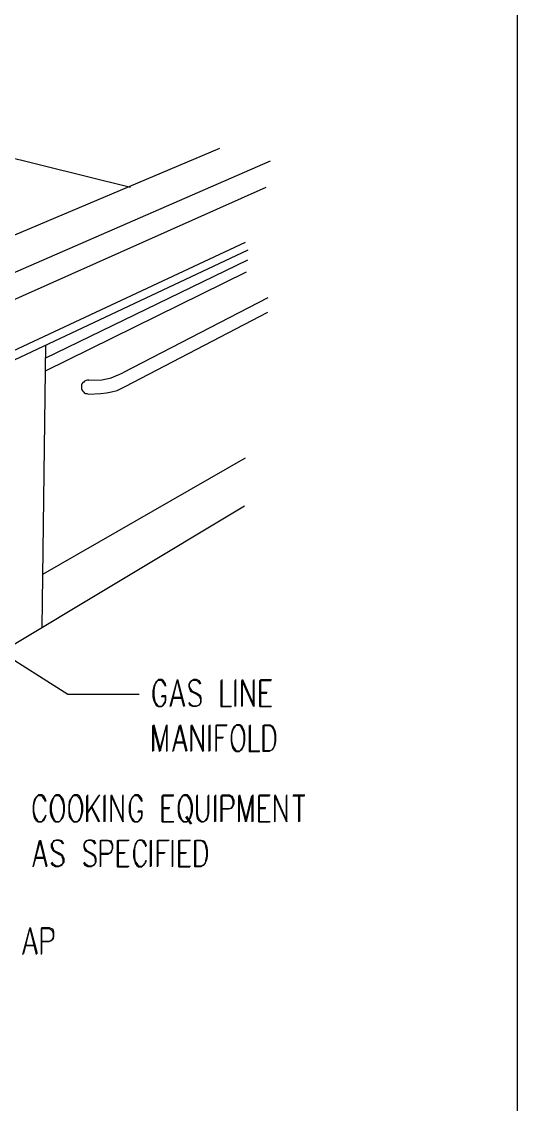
# Model space of a CAD drawing. Header units: metres. Extents: x 14 to 601, y -779 to -12.
# Drawn here: x 472.8 to 600.8, y -518.8 to -239.4 of the extents above; entities that cross this region are included whole.
import ezdxf

# ---------------------------------------------------------------- set-up
doc = ezdxf.new("R2010")
doc.units = ezdxf.units.M

msp = doc.modelspace()

# ---------------------------------------------------------------- linework, layer by layer
for p, q in [((600.76, -751.76), (600.76, -39.32)), ((500.92, -282.2), (413.92, -260.48)), ((338.56, -350.24), (523.96, -272)), ((336.88, -362.48), (537.04, -275.24)), ((535.84, -282.2), (308.44, -383.36)), ((304, -402.08), (530.56, -296.24)), ((305.32, -404.48), (531.28, -298.28)), ((478.84, -326.24), (531.16, -300.8)), ((478.96, -329.48), (530.8, -303.92)), ((536.32, -310.64), (498.88, -329.96)), ((499.48, -333.56), (536.32, -314.36)), ((478.96, -322.88), (478, -395.72)), ((488.56, -332.48), (488.32, -332.84)), ((488.8, -332.36), (488.56, -332.48)), ((489.04, -332.12), (488.8, -332.36)), ((489.4, -332), (489.04, -332.12)), ((489.76, -331.88), (489.4, -332)), ((490.12, -331.88), (489.76, -331.88)), ((490.12, -331.88), (493.48, -331.76)), ((493.48, -331.76), (494.68, -331.52)), ((494.68, -331.52), (495.88, -331.28)), ((495.88, -331.28), (497.08, -330.8)), ((497.08, -330.8), (498.16, -330.32)), ((498.16, -330.32), (498.88, -329.96)), ((488.32, -332.84), (488.2, -333.08)), ((488.2, -333.08), (488.2, -333.44)), ((488.2, -333.44), (488.2, -333.8)), ((488.2, -333.8), (488.2, -334.16)), ((488.2, -334.16), (488.32, -334.4)), ((488.32, -334.4), (488.56, -334.76)), ((488.56, -334.76), (488.8, -335)), ((488.8, -335), (489.04, -335.24)), ((489.04, -335.24), (489.28, -335.36)), ((493.24, -335.36), (494.68, -335.12)), ((494.68, -335.12), (496, -334.88)), ((496, -334.88), (497.44, -334.52)), ((497.44, -334.52), (498.64, -333.92)), ((498.64, -333.92), (499.48, -333.56)), ((489.28, -335.36), (489.64, -335.36)), ((489.64, -335.36), (490, -335.48)), ((490, -335.48), (493.24, -335.36)), ((484.72, -413), (387.28, -351.44)), ((478.24, -381.92), (530.56, -351.92)), ((301.48, -501.68), (530.32, -364.28)), ((507.16, -410.36), (506.92, -410.96)), ((507.28, -410.24), (507.04, -410.84)), ((507.52, -409.76), (507.16, -410.36)), ((507.76, -409.52), (507.28, -410.24)), ((508, -409.4), (507.52, -409.76)), ((508.12, -409.16), (507.76, -409.52)), ((508.84, -409.4), (508, -409.4)), ((508.96, -409.16), (508.12, -409.16)), ((509.2, -409.76), (508.84, -409.4)), ((509.44, -409.52), (508.96, -409.16)), ((509.68, -410.36), (509.2, -409.76)), ((509.92, -410.24), (509.44, -409.52)), ((509.92, -410.96), (509.68, -410.36)), ((510.04, -410.84), (509.92, -410.24)), ((511.12, -416.12), (512.92, -409.4)), ((511.36, -416), (513.04, -409.16)), ((512.92, -409.4), (514.6, -416.12)), ((513.04, -409.16), (514.84, -416)), ((516.28, -409.76), (515.92, -410.36)), ((515.92, -410.36), (515.92, -410.96)), ((516.52, -409.52), (516.04, -410.24)), ((516.04, -410.24), (516.04, -410.84)), ((517, -409.4), (516.28, -409.76)), ((517.12, -409.16), (516.52, -409.52)), ((517.84, -409.4), (517, -409.4)), ((517.96, -409.16), (517.12, -409.16)), ((518.44, -409.76), (517.84, -409.4)), ((518.68, -409.52), (517.96, -409.16)), ((518.92, -410.36), (518.44, -409.76)), ((519.04, -410.24), (518.68, -409.52)), ((524.2, -409.4), (524.2, -416.12)), ((524.44, -409.16), (524.44, -416)), ((527.92, -416.12), (527.92, -409.4)), ((528.04, -416), (528.04, -409.16)), ((529.6, -416.12), (529.6, -409.4)), ((529.6, -409.4), (532.6, -416.12)), ((529.84, -416), (529.84, -409.16)), ((529.84, -409.16), (532.84, -416)), ((532.6, -416.12), (532.6, -409.4)), ((532.84, -416), (532.84, -409.16)), ((534.28, -416.12), (534.28, -409.4)), ((534.28, -409.4), (537.16, -409.4)), ((534.52, -416), (534.52, -409.16)), ((534.52, -409.16), (537.28, -409.16)), ((503.08, -413), (484.72, -413)), ((506.92, -410.96), (506.68, -412.04)), ((506.68, -412.04), (506.68, -413.6)), ((507.04, -410.84), (506.92, -411.8)), ((506.92, -411.8), (506.92, -413.36)), ((506.92, -413.36), (507.04, -414.32)), ((510.04, -413.36), (508.96, -413.36)), ((510.04, -414.32), (510.04, -413.36)), ((515.92, -410.96), (516.16, -411.68)), ((516.04, -410.84), (516.28, -411.44)), ((516.16, -411.68), (516.28, -412.04)), ((516.28, -411.44), (516.52, -411.8)), ((516.28, -412.04), (516.76, -412.28)), ((516.52, -411.8), (516.88, -412.16)), ((516.76, -412.28), (518.08, -413)), ((516.88, -412.16), (518.2, -412.76)), ((518.08, -413), (518.44, -413.24)), ((518.2, -412.76), (518.68, -413.12)), ((518.44, -413.24), (518.68, -413.6)), ((518.68, -413.12), (518.92, -413.36)), ((518.92, -413.36), (519.04, -414.08)), ((534.28, -412.64), (536.08, -412.64)), ((534.52, -412.4), (536.2, -412.4)), ((506.68, -413.6), (506.92, -414.56)), ((506.92, -414.56), (507.16, -415.16)), ((507.04, -414.32), (507.28, -415.04)), ((507.16, -415.16), (507.52, -415.88)), ((507.28, -415.04), (507.76, -415.64)), ((507.52, -415.88), (508, -416.12)), ((507.76, -415.64), (508.12, -416)), ((508, -416.12), (508.84, -416.12)), ((508.12, -416), (508.96, -416)), ((509.92, -413.6), (508.84, -413.6)), ((508.84, -416.12), (509.2, -415.88)), ((508.96, -416), (509.44, -415.64)), ((509.2, -415.88), (509.68, -415.16)), ((509.44, -415.64), (509.92, -415.04)), ((509.68, -415.16), (509.92, -414.56)), ((509.92, -414.56), (509.92, -413.6)), ((509.92, -415.04), (510.04, -414.32)), ((511.84, -413.96), (514, -413.96)), ((511.96, -413.72), (514.12, -413.72)), ((516.28, -415.88), (515.92, -415.16)), ((516.52, -415.64), (516.04, -415.04)), ((517, -416.12), (516.28, -415.88)), ((517.12, -416), (516.52, -415.64)), ((517.84, -416.12), (517, -416.12)), ((517.96, -416), (517.12, -416)), ((518.44, -415.88), (517.84, -416.12)), ((518.68, -415.64), (517.96, -416)), ((518.92, -415.16), (518.44, -415.88)), ((518.68, -413.6), (518.92, -414.2)), ((519.04, -415.04), (518.68, -415.64)), ((518.92, -414.2), (518.92, -415.16)), ((519.04, -414.08), (519.04, -415.04)), ((524.2, -416.12), (526.84, -416.12)), ((524.44, -416), (526.96, -416)), ((534.28, -416.12), (537.16, -416.12)), ((534.52, -416), (537.28, -416)), ((506.68, -427.76), (506.68, -421.04)), ((506.68, -421.04), (508.36, -427.76)), ((506.92, -427.52), (506.92, -420.8)), ((506.92, -420.8), (508.6, -427.52)), ((508.36, -427.76), (510.16, -421.04)), ((508.6, -427.52), (510.28, -420.8)), ((510.16, -421.04), (510.16, -427.76)), ((510.28, -420.8), (510.28, -427.52)), ((511.84, -427.76), (513.52, -421.04)), ((511.96, -427.52), (513.76, -420.8)), ((513.52, -421.04), (515.2, -427.76)), ((513.76, -420.8), (515.44, -427.52)), ((516.52, -427.76), (516.52, -421.04)), ((516.52, -421.04), (519.52, -427.76)), ((516.76, -427.52), (516.76, -420.8)), ((516.76, -420.8), (519.76, -427.52)), ((519.52, -427.76), (519.52, -421.04)), ((519.76, -427.52), (519.76, -420.8)), ((521.2, -427.76), (521.2, -421.04)), ((521.44, -427.52), (521.44, -420.8)), ((523, -427.76), (523, -421.04)), ((523, -421.04), (525.76, -421.04)), ((523.12, -427.52), (523.12, -420.8)), ((523.12, -420.8), (525.88, -420.8)), ((527.68, -421.28), (527.2, -422)), ((527.44, -421.76), (527.2, -422.36)), ((527.92, -421.16), (527.44, -421.76)), ((528.16, -421.04), (527.68, -421.28)), ((528.28, -420.8), (527.92, -421.16)), ((529, -421.04), (528.16, -421.04)), ((529.12, -420.8), (528.28, -420.8)), ((529.36, -421.28), (529, -421.04)), ((529.6, -421.16), (529.12, -420.8)), ((529.84, -422), (529.36, -421.28)), ((529.96, -421.76), (529.6, -421.16)), ((530.2, -422.36), (529.96, -421.76)), ((531.52, -421.04), (531.52, -427.76)), ((531.76, -420.8), (531.76, -427.52)), ((535.12, -427.76), (535.12, -421.04)), ((535.12, -421.04), (536.68, -421.04)), ((535.36, -427.52), (535.36, -420.8)), ((535.36, -420.8), (536.92, -420.8)), ((536.68, -421.04), (537.28, -421.28)), ((536.92, -420.8), (537.52, -421.16)), ((537.28, -421.28), (537.76, -422)), ((537.52, -421.16), (537.88, -421.76)), ((537.88, -421.76), (538.12, -422.36)), ((523, -424.16), (524.68, -424.16)), ((523.12, -424.04), (524.92, -424.04)), ((527.08, -422.6), (526.84, -423.56)), ((526.84, -423.56), (526.84, -425.12)), ((527.2, -422.36), (526.96, -423.32)), ((526.96, -423.32), (526.96, -425)), ((527.2, -422), (527.08, -422.6)), ((530.08, -422.6), (529.84, -422)), ((530.2, -423.56), (530.08, -422.6)), ((530.44, -423.32), (530.2, -422.36)), ((530.2, -425.12), (530.2, -423.56)), ((530.44, -425), (530.44, -423.32)), ((537.76, -422), (538, -422.6)), ((538, -422.6), (538.12, -423.56)), ((538.12, -422.36), (538.36, -423.32)), ((538.12, -423.56), (538.12, -425.12)), ((538.36, -423.32), (538.36, -425)), ((512.44, -425.48), (514.6, -425.48)), ((512.68, -425.24), (514.84, -425.24)), ((526.84, -425.12), (527.08, -426.08)), ((526.96, -425), (527.2, -425.96)), ((527.08, -426.08), (527.2, -426.8)), ((527.2, -425.96), (527.44, -426.56)), ((527.2, -426.8), (527.68, -427.4)), ((527.44, -426.56), (527.92, -427.16)), ((527.68, -427.4), (528.16, -427.76)), ((527.92, -427.16), (528.28, -427.52)), ((529, -427.76), (529.36, -427.4)), ((529.12, -427.52), (529.6, -427.16)), ((529.36, -427.4), (529.84, -426.8)), ((529.6, -427.16), (529.96, -426.56)), ((529.84, -426.8), (530.08, -426.08)), ((529.96, -426.56), (530.2, -425.96)), ((530.08, -426.08), (530.2, -425.12)), ((530.2, -425.96), (530.44, -425)), ((537.28, -427.4), (536.68, -427.76)), ((537.52, -427.16), (536.92, -427.52)), ((537.76, -426.8), (537.28, -427.4)), ((537.88, -426.56), (537.52, -427.16)), ((538, -426.08), (537.76, -426.8)), ((538.12, -425.96), (537.88, -426.56)), ((538.12, -425.12), (538, -426.08)), ((538.36, -425), (538.12, -425.96)), ((528.16, -427.76), (529, -427.76)), ((528.28, -427.52), (529.12, -427.52)), ((531.52, -427.76), (534.16, -427.76)), ((531.76, -427.52), (534.28, -427.52)), ((536.68, -427.76), (535.12, -427.76)), ((536.92, -427.52), (535.36, -427.52)), ((475.96, -440.72), (475.72, -441.68)), ((476.08, -440.6), (475.84, -441.56)), ((476.08, -440.12), (475.96, -440.72)), ((476.56, -439.52), (476.08, -440.12)), ((476.32, -439.88), (476.08, -440.6)), ((476.8, -439.28), (476.32, -439.88)), ((477.04, -439.16), (476.56, -439.52)), ((477.16, -438.92), (476.8, -439.28)), ((477.88, -439.16), (477.04, -439.16)), ((478, -438.92), (477.16, -438.92)), ((478.24, -439.52), (477.88, -439.16)), ((478.48, -439.28), (478, -438.92)), ((478.72, -440.12), (478.24, -439.52)), ((478.84, -439.88), (478.48, -439.28)), ((478.96, -440.72), (478.72, -440.12)), ((479.08, -440.6), (478.84, -439.88)), ((480.4, -440.72), (480.16, -441.68)), ((480.64, -440.12), (480.4, -440.72)), ((480.64, -440.6), (480.4, -441.56)), ((481.12, -439.52), (480.64, -440.12)), ((480.88, -439.88), (480.64, -440.6)), ((481.24, -439.28), (480.88, -439.88)), ((481.48, -439.16), (481.12, -439.52)), ((481.72, -438.92), (481.24, -439.28)), ((482.32, -439.16), (481.48, -439.16)), ((482.56, -438.92), (481.72, -438.92)), ((482.8, -439.52), (482.32, -439.16)), ((482.92, -439.28), (482.56, -438.92)), ((483.16, -440.12), (482.8, -439.52)), ((483.4, -439.88), (482.92, -439.28)), ((483.4, -440.72), (483.16, -440.12)), ((483.64, -440.6), (483.4, -439.88)), ((483.64, -441.68), (483.4, -440.72)), ((483.88, -441.56), (483.64, -440.6)), ((485.08, -440.72), (484.96, -441.68)), ((485.32, -440.12), (485.08, -440.72)), ((485.32, -440.6), (485.08, -441.56)), ((485.8, -439.52), (485.32, -440.12)), ((485.56, -439.88), (485.32, -440.6)), ((485.92, -439.28), (485.56, -439.88)), ((486.16, -439.16), (485.8, -439.52)), ((486.4, -438.92), (485.92, -439.28)), ((487.12, -439.16), (486.16, -439.16)), ((487.24, -438.92), (486.4, -438.92)), ((487.48, -439.52), (487.12, -439.16)), ((487.72, -439.28), (487.24, -438.92)), ((487.96, -440.12), (487.48, -439.52)), ((488.08, -439.88), (487.72, -439.28)), ((488.08, -440.72), (487.96, -440.12)), ((488.32, -440.6), (488.08, -439.88)), ((488.32, -441.68), (488.08, -440.72)), ((488.56, -441.56), (488.32, -440.6)), ((489.64, -445.88), (489.64, -439.16)), ((492.64, -439.16), (489.64, -443.6)), ((489.88, -445.76), (489.88, -438.92)), ((492.88, -438.92), (489.88, -443.48)), ((494.08, -445.88), (494.08, -439.16)), ((494.32, -445.76), (494.32, -438.92)), ((495.88, -445.88), (495.88, -439.16)), ((495.88, -439.16), (498.88, -445.88)), ((496, -445.76), (496, -438.92)), ((496, -438.92), (499, -445.76)), ((498.88, -445.88), (498.88, -439.16)), ((499, -445.76), (499, -438.92)), ((500.8, -440.72), (500.56, -441.68)), ((501.04, -440.12), (500.8, -440.72)), ((500.92, -440.6), (500.8, -441.56)), ((501.16, -439.88), (500.92, -440.6)), ((501.4, -439.52), (501.04, -440.12)), ((501.64, -439.28), (501.16, -439.88)), ((501.88, -439.16), (501.4, -439.52)), ((502, -438.92), (501.64, -439.28)), ((502.72, -439.16), (501.88, -439.16)), ((502.84, -438.92), (502, -438.92)), ((503.08, -439.52), (502.72, -439.16)), ((503.32, -439.28), (502.84, -438.92)), ((503.56, -440.12), (503.08, -439.52)), ((503.8, -439.88), (503.32, -439.28)), ((503.8, -440.72), (503.56, -440.12)), ((503.92, -440.6), (503.8, -439.88)), ((509.08, -445.88), (509.08, -439.16)), ((509.08, -439.16), (511.96, -439.16)), ((509.32, -445.76), (509.32, -438.92)), ((509.32, -438.92), (512.08, -438.92)), ((513.4, -440.72), (513.16, -441.68)), ((513.64, -440.12), (513.4, -440.72)), ((513.64, -440.6), (513.4, -441.56)), ((514.12, -439.52), (513.64, -440.12)), ((513.88, -439.88), (513.64, -440.6)), ((514.24, -439.28), (513.88, -439.88)), ((514.48, -439.16), (514.12, -439.52)), ((514.72, -438.92), (514.24, -439.28)), ((515.32, -439.16), (514.48, -439.16)), ((515.56, -438.92), (514.72, -438.92)), ((515.8, -439.52), (515.32, -439.16)), ((515.92, -439.28), (515.56, -438.92)), ((516.16, -440.12), (515.8, -439.52)), ((516.4, -439.88), (515.92, -439.28)), ((516.4, -440.72), (516.16, -440.12)), ((516.64, -440.6), (516.4, -439.88)), ((516.64, -441.68), (516.4, -440.72)), ((516.88, -441.56), (516.64, -440.6)), ((517.96, -439.16), (517.96, -443.96)), ((518.08, -438.92), (518.08, -443.72)), ((520.96, -443.96), (520.96, -439.16)), ((521.08, -443.72), (521.08, -438.92)), ((522.64, -445.88), (522.64, -439.16)), ((522.88, -445.76), (522.88, -438.92)), ((524.32, -445.88), (524.32, -439.16)), ((524.32, -439.16), (526.24, -439.16)), ((524.56, -445.76), (524.56, -438.92)), ((524.56, -438.92), (526.48, -438.92)), ((526.24, -439.16), (526.96, -439.52)), ((526.48, -438.92), (527.08, -439.28)), ((526.96, -439.52), (527.08, -439.76)), ((527.08, -439.28), (527.32, -439.64)), ((527.08, -439.76), (527.32, -440.48)), ((527.32, -441.44), (527.08, -442.04)), ((527.32, -439.64), (527.56, -440.24)), ((527.32, -440.48), (527.32, -441.44)), ((527.56, -441.2), (527.32, -441.8)), ((527.56, -440.24), (527.56, -441.2)), ((528.88, -445.88), (528.88, -439.16)), ((528.88, -439.16), (530.56, -445.88)), ((529, -445.76), (529, -438.92)), ((529, -438.92), (530.8, -445.76)), ((530.56, -445.88), (532.24, -439.16)), ((530.8, -445.76), (532.48, -438.92)), ((532.24, -439.16), (532.24, -445.88)), ((532.48, -438.92), (532.48, -445.76)), ((534.04, -445.88), (534.04, -439.16)), ((534.04, -439.16), (536.8, -439.16)), ((534.16, -445.76), (534.16, -438.92)), ((534.16, -438.92), (536.92, -438.92)), ((538.12, -445.88), (538.12, -439.16)), ((538.12, -439.16), (541.12, -445.88)), ((538.24, -445.76), (538.24, -438.92)), ((538.24, -438.92), (541.24, -445.76)), ((541.12, -445.88), (541.12, -439.16)), ((541.24, -445.76), (541.24, -438.92)), ((542.8, -439.16), (545.8, -439.16)), ((542.92, -438.92), (545.92, -438.92)), ((544.24, -439.16), (544.24, -445.88)), ((544.48, -438.92), (544.48, -445.76)), ((475.72, -441.68), (475.72, -443.36)), ((475.72, -443.36), (475.96, -444.32)), ((475.84, -441.56), (475.84, -443.12)), ((475.84, -443.12), (476.08, -444.08)), ((476.08, -444.08), (476.32, -444.8)), ((478.84, -444.8), (479.08, -444.08)), ((480.16, -441.68), (480.16, -443.36)), ((480.16, -443.36), (480.4, -444.32)), ((480.4, -441.56), (480.4, -443.12)), ((480.4, -443.12), (480.64, -444.08)), ((480.64, -444.08), (480.88, -444.8)), ((483.4, -444.32), (483.64, -443.36)), ((483.4, -444.8), (483.64, -444.08)), ((483.64, -443.36), (483.64, -441.68)), ((483.64, -444.08), (483.88, -443.12)), ((483.88, -443.12), (483.88, -441.56)), ((484.96, -441.68), (484.96, -443.36)), ((484.96, -443.36), (485.08, -444.32)), ((485.08, -441.56), (485.08, -443.12)), ((485.08, -443.12), (485.32, -444.08)), ((485.32, -444.08), (485.56, -444.8)), ((488.08, -444.32), (488.32, -443.36)), ((488.08, -444.8), (488.32, -444.08)), ((488.32, -443.36), (488.32, -441.68)), ((488.32, -444.08), (488.56, -443.12)), ((488.56, -443.12), (488.56, -441.56)), ((490.72, -442.04), (492.64, -445.88)), ((490.84, -441.8), (492.88, -445.76)), ((500.56, -441.68), (500.56, -443.36)), ((500.56, -443.36), (500.8, -444.32)), ((500.8, -441.56), (500.8, -443.12)), ((500.8, -443.12), (500.92, -444.08)), ((500.92, -444.08), (501.16, -444.8)), ((503.8, -443.36), (502.72, -443.36)), ((503.92, -443.12), (502.84, -443.12)), ((503.8, -444.32), (503.8, -443.36)), ((503.8, -444.8), (503.92, -444.08)), ((503.92, -444.08), (503.92, -443.12)), ((509.08, -442.4), (510.88, -442.4)), ((509.32, -442.16), (511, -442.16)), ((513.16, -441.68), (513.16, -443.36)), ((513.16, -443.36), (513.4, -444.32)), ((513.4, -441.56), (513.4, -443.12)), ((513.4, -443.12), (513.64, -444.08)), ((513.64, -444.08), (513.88, -444.8)), ((516.4, -444.32), (516.64, -443.36)), ((516.4, -444.8), (516.64, -444.08)), ((516.64, -443.36), (516.64, -441.68)), ((516.64, -444.08), (516.88, -443.12)), ((516.88, -443.12), (516.88, -441.56)), ((517.96, -443.96), (518.08, -444.92)), ((518.08, -443.72), (518.32, -444.8)), ((520.72, -444.92), (520.96, -443.96)), ((520.84, -444.8), (521.08, -443.72)), ((526.24, -442.64), (524.32, -442.64)), ((526.48, -442.52), (524.56, -442.52)), ((526.96, -442.4), (526.24, -442.64)), ((527.08, -442.16), (526.48, -442.52)), ((527.08, -442.04), (526.96, -442.4)), ((527.32, -441.8), (527.08, -442.16)), ((534.04, -442.4), (535.72, -442.4)), ((534.16, -442.16), (535.84, -442.16)), ((475.96, -444.32), (476.08, -444.92)), ((476.08, -444.92), (476.56, -445.52)), ((476.32, -444.8), (476.8, -445.4)), ((476.56, -445.52), (477.04, -445.88)), ((476.8, -445.4), (477.16, -445.76)), ((477.04, -445.88), (477.88, -445.88)), ((477.16, -445.76), (478, -445.76)), ((477.88, -445.88), (478.24, -445.52)), ((478, -445.76), (478.48, -445.4)), ((478.24, -445.52), (478.72, -444.92)), ((478.48, -445.4), (478.84, -444.8)), ((478.72, -444.92), (478.96, -444.32)), ((480.4, -444.32), (480.64, -444.92)), ((480.64, -444.92), (481.12, -445.52)), ((480.88, -444.8), (481.24, -445.4)), ((481.12, -445.52), (481.48, -445.88)), ((481.24, -445.4), (481.72, -445.76)), ((481.48, -445.88), (482.32, -445.88)), ((481.72, -445.76), (482.56, -445.76)), ((482.32, -445.88), (482.8, -445.52)), ((482.56, -445.76), (482.92, -445.4)), ((482.8, -445.52), (483.16, -444.92)), ((482.92, -445.4), (483.4, -444.8)), ((483.16, -444.92), (483.4, -444.32)), ((485.08, -444.32), (485.32, -444.92)), ((485.32, -444.92), (485.8, -445.52)), ((485.56, -444.8), (485.92, -445.4)), ((485.8, -445.52), (486.16, -445.88)), ((485.92, -445.4), (486.4, -445.76)), ((486.16, -445.88), (487.12, -445.88)), ((486.4, -445.76), (487.24, -445.76)), ((487.12, -445.88), (487.48, -445.52)), ((487.24, -445.76), (487.72, -445.4)), ((487.48, -445.52), (487.96, -444.92)), ((487.72, -445.4), (488.08, -444.8)), ((487.96, -444.92), (488.08, -444.32)), ((500.8, -444.32), (501.04, -444.92)), ((501.04, -444.92), (501.4, -445.52)), ((501.16, -444.8), (501.64, -445.4)), ((501.4, -445.52), (501.88, -445.88)), ((501.64, -445.4), (502, -445.76)), ((501.88, -445.88), (502.72, -445.88)), ((502, -445.76), (502.84, -445.76)), ((502.72, -445.88), (503.08, -445.52)), ((502.84, -445.76), (503.32, -445.4)), ((503.08, -445.52), (503.56, -444.92)), ((503.32, -445.4), (503.8, -444.8)), ((503.56, -444.92), (503.8, -444.32)), ((509.08, -445.88), (511.96, -445.88)), ((509.32, -445.76), (512.08, -445.76)), ((513.4, -444.32), (513.64, -444.92)), ((513.64, -444.92), (514.12, -445.52)), ((513.88, -444.8), (514.24, -445.4)), ((514.12, -445.52), (514.48, -445.88)), ((514.24, -445.4), (514.72, -445.76)), ((514.48, -445.88), (515.32, -445.88)), ((514.72, -445.76), (515.56, -445.76)), ((515.08, -444.56), (516.4, -446.48)), ((515.32, -444.44), (516.64, -446.36)), ((515.32, -445.88), (515.8, -445.52)), ((515.56, -445.76), (515.92, -445.4)), ((515.8, -445.52), (516.16, -444.92)), ((515.92, -445.4), (516.4, -444.8)), ((516.16, -444.92), (516.4, -444.32)), ((518.08, -444.92), (518.56, -445.52)), ((518.32, -444.8), (518.8, -445.4)), ((518.56, -445.52), (519.16, -445.88)), ((518.8, -445.4), (519.4, -445.76)), ((519.16, -445.88), (519.64, -445.88)), ((519.4, -445.76), (519.88, -445.76)), ((519.64, -445.88), (520.24, -445.52)), ((519.88, -445.76), (520.48, -445.4)), ((520.24, -445.52), (520.72, -444.92)), ((520.48, -445.4), (520.84, -444.8)), ((534.04, -445.88), (536.8, -445.88)), ((534.16, -445.76), (536.92, -445.76)), ((475.72, -457.52), (477.4, -450.68)), ((475.84, -457.28), (477.64, -450.56)), ((477.4, -450.68), (479.08, -457.52)), ((477.64, -450.56), (479.32, -457.28)), ((480.88, -451.04), (480.4, -451.64)), ((480.4, -451.64), (480.4, -452.36)), ((480.4, -452.36), (480.64, -452.96)), ((481, -450.8), (480.64, -451.52)), ((480.64, -451.52), (480.64, -452.12)), ((480.64, -452.12), (480.88, -452.72)), ((481.48, -450.68), (480.88, -451.04)), ((481.72, -450.56), (481, -450.8)), ((482.32, -450.68), (481.48, -450.68)), ((482.56, -450.56), (481.72, -450.56)), ((483.04, -451.04), (482.32, -450.68)), ((483.16, -450.8), (482.56, -450.56)), ((483.4, -451.64), (483.04, -451.04)), ((483.64, -451.52), (483.16, -450.8)), ((489.16, -451.04), (488.8, -451.64)), ((488.8, -451.64), (488.8, -452.36)), ((488.8, -452.36), (489.04, -452.96)), ((489.4, -450.8), (488.92, -451.52)), ((488.92, -451.52), (488.92, -452.12)), ((488.92, -452.12), (489.16, -452.72)), ((489.88, -450.68), (489.16, -451.04)), ((490, -450.56), (489.4, -450.8)), ((490.72, -450.68), (489.88, -450.68)), ((490.84, -450.56), (490, -450.56)), ((491.32, -451.04), (490.72, -450.68)), ((491.56, -450.8), (490.84, -450.56)), ((491.8, -451.64), (491.32, -451.04)), ((491.92, -451.52), (491.56, -450.8)), ((493.12, -457.52), (493.12, -450.68)), ((493.12, -450.68), (495.04, -450.68)), ((493.24, -457.28), (493.24, -450.56)), ((493.24, -450.56), (495.16, -450.56)), ((495.04, -450.68), (495.64, -451.04)), ((495.16, -450.56), (495.88, -450.8)), ((495.64, -451.04), (495.88, -451.4)), ((495.88, -450.8), (496, -451.16)), ((495.88, -451.4), (496.12, -452)), ((496, -451.16), (496.24, -451.76)), ((496.12, -452), (496.12, -452.96)), ((496.24, -451.76), (496.24, -452.72)), ((497.56, -457.52), (497.56, -450.68)), ((497.56, -450.68), (500.32, -450.68)), ((497.8, -457.28), (497.8, -450.56)), ((497.8, -450.56), (500.56, -450.56)), ((501.88, -452.36), (501.64, -453.32)), ((502.12, -451.64), (501.88, -452.36)), ((502, -452.12), (501.88, -453.08)), ((502.24, -451.52), (502, -452.12)), ((502.48, -451.04), (502.12, -451.64)), ((502.72, -450.8), (502.24, -451.52)), ((502.96, -450.68), (502.48, -451.04)), ((503.08, -450.56), (502.72, -450.8)), ((503.8, -450.68), (502.96, -450.68)), ((503.92, -450.56), (503.08, -450.56)), ((504.16, -451.04), (503.8, -450.68)), ((504.4, -450.8), (503.92, -450.56)), ((504.64, -451.64), (504.16, -451.04)), ((504.88, -451.52), (504.4, -450.8)), ((504.88, -452.36), (504.64, -451.64)), ((505, -452.12), (504.88, -451.52)), ((506.08, -457.52), (506.08, -450.68)), ((506.32, -457.28), (506.32, -450.56)), ((507.88, -457.52), (507.88, -450.68)), ((507.88, -450.68), (510.64, -450.68)), ((508, -457.28), (508, -450.56)), ((508, -450.56), (510.88, -450.56)), ((511.72, -457.52), (511.72, -450.68)), ((511.84, -457.28), (511.84, -450.56)), ((513.4, -457.52), (513.4, -450.68)), ((513.4, -450.68), (516.16, -450.68)), ((513.64, -457.28), (513.64, -450.56)), ((513.64, -450.56), (516.4, -450.56)), ((517.48, -457.52), (517.48, -450.68)), ((517.48, -450.68), (519.04, -450.68)), ((517.72, -457.28), (517.72, -450.56)), ((517.72, -450.56), (519.16, -450.56)), ((519.04, -450.68), (519.64, -451.04)), ((519.16, -450.56), (519.88, -450.8)), ((519.64, -451.04), (520.12, -451.64)), ((519.88, -450.8), (520.24, -451.52)), ((520.12, -451.64), (520.24, -452.36)), ((520.24, -451.52), (520.48, -452.12)), ((520.24, -452.36), (520.48, -453.32)), ((520.48, -452.12), (520.72, -453.08)), ((476.32, -455.24), (478.48, -455.24)), ((476.56, -455), (478.72, -455)), ((480.64, -452.96), (480.88, -453.32)), ((480.88, -452.72), (481, -453.08)), ((480.88, -453.32), (481.24, -453.56)), ((481, -453.08), (481.48, -453.44)), ((481.24, -453.56), (482.56, -454.28)), ((481.48, -453.44), (482.8, -454.04)), ((482.56, -454.28), (483.04, -454.52)), ((482.8, -454.04), (483.16, -454.4)), ((483.04, -454.52), (483.16, -454.88)), ((483.16, -454.4), (483.4, -454.76)), ((483.16, -454.88), (483.4, -455.48)), ((483.4, -454.76), (483.64, -455.36)), ((483.64, -455.36), (483.64, -456.32)), ((489.04, -452.96), (489.16, -453.32)), ((489.16, -452.72), (489.4, -453.08)), ((489.16, -453.32), (489.64, -453.56)), ((489.4, -453.08), (489.88, -453.44)), ((489.64, -453.56), (490.96, -454.28)), ((489.88, -453.44), (491.08, -454.04)), ((490.96, -454.28), (491.32, -454.52)), ((491.08, -454.04), (491.56, -454.4)), ((491.32, -454.52), (491.56, -454.88)), ((491.56, -454.4), (491.8, -454.76)), ((491.56, -454.88), (491.8, -455.48)), ((491.8, -454.76), (491.92, -455.36)), ((491.92, -455.36), (491.92, -456.32)), ((495.04, -454.28), (493.12, -454.28)), ((495.16, -454.04), (493.24, -454.04)), ((495.64, -453.92), (495.04, -454.28)), ((495.88, -453.8), (495.16, -454.04)), ((495.88, -453.56), (495.64, -453.92)), ((496.12, -452.96), (495.88, -453.56)), ((496, -453.44), (495.88, -453.8)), ((496.24, -452.72), (496, -453.44)), ((497.56, -453.92), (499.24, -453.92)), ((497.8, -453.8), (499.48, -453.8)), ((501.64, -453.32), (501.64, -454.88)), ((501.64, -454.88), (501.88, -455.84)), ((501.88, -453.08), (501.88, -454.76)), ((501.88, -454.76), (502, -455.72)), ((507.88, -453.92), (509.56, -453.92)), ((508, -453.8), (509.8, -453.8)), ((513.4, -453.92), (515.08, -453.92)), ((513.64, -453.8), (515.32, -453.8)), ((520.48, -454.88), (520.24, -455.84)), ((520.48, -453.32), (520.48, -454.88)), ((520.72, -454.76), (520.48, -455.72)), ((520.72, -453.08), (520.72, -454.76)), ((480.88, -457.16), (480.4, -456.56)), ((481, -456.92), (480.64, -456.32)), ((481.48, -457.52), (480.88, -457.16)), ((481.72, -457.28), (481, -456.92)), ((482.32, -457.52), (481.48, -457.52)), ((482.56, -457.28), (481.72, -457.28)), ((483.04, -457.16), (482.32, -457.52)), ((483.16, -456.92), (482.56, -457.28)), ((483.4, -456.56), (483.04, -457.16)), ((483.64, -456.32), (483.16, -456.92)), ((483.4, -455.48), (483.4, -456.56)), ((489.16, -457.16), (488.8, -456.56)), ((489.4, -456.92), (488.92, -456.32)), ((489.88, -457.52), (489.16, -457.16)), ((490, -457.28), (489.4, -456.92)), ((490.72, -457.52), (489.88, -457.52)), ((490.84, -457.28), (490, -457.28)), ((491.32, -457.16), (490.72, -457.52)), ((491.56, -456.92), (490.84, -457.28)), ((491.8, -456.56), (491.32, -457.16)), ((491.92, -456.32), (491.56, -456.92)), ((491.8, -455.48), (491.8, -456.56)), ((497.56, -457.52), (500.32, -457.52)), ((497.8, -457.28), (500.56, -457.28)), ((501.88, -455.84), (502.12, -456.56)), ((502, -455.72), (502.24, -456.32)), ((502.12, -456.56), (502.48, -457.16)), ((502.24, -456.32), (502.72, -456.92)), ((502.48, -457.16), (502.96, -457.52)), ((502.72, -456.92), (503.08, -457.28)), ((502.96, -457.52), (503.8, -457.52)), ((503.08, -457.28), (503.92, -457.28)), ((503.8, -457.52), (504.16, -457.16)), ((503.92, -457.28), (504.4, -456.92)), ((504.16, -457.16), (504.64, -456.56)), ((504.4, -456.92), (504.88, -456.32)), ((504.64, -456.56), (504.88, -455.84)), ((504.88, -456.32), (505, -455.72)), ((513.4, -457.52), (516.16, -457.52)), ((513.64, -457.28), (516.4, -457.28)), ((519.04, -457.52), (517.48, -457.52)), ((519.16, -457.28), (517.72, -457.28)), ((519.64, -457.16), (519.04, -457.52)), ((519.88, -456.92), (519.16, -457.28)), ((520.12, -456.56), (519.64, -457.16)), ((520.24, -456.32), (519.88, -456.92)), ((520.24, -455.84), (520.12, -456.56)), ((520.48, -455.72), (520.24, -456.32)), ((473.08, -480.08), (474.88, -473.36)), ((473.32, -479.84), (475, -473.12)), ((474.88, -473.36), (476.56, -480.08)), ((475, -473.12), (476.8, -479.84)), ((477.88, -480.08), (477.88, -473.36)), ((477.88, -473.36), (479.8, -473.36)), ((478, -479.84), (478, -473.12)), ((478, -473.12), (479.92, -473.12)), ((479.8, -473.36), (480.4, -473.72)), ((479.92, -473.12), (480.64, -473.48)), ((480.4, -473.72), (480.64, -473.96)), ((480.64, -473.48), (480.88, -473.84)), ((480.64, -473.96), (480.88, -474.68)), ((480.88, -473.84), (481, -474.44)), ((480.88, -474.68), (480.88, -475.64)), ((481, -474.44), (481, -475.4)), ((473.8, -477.8), (475.96, -477.8)), ((473.92, -477.68), (476.08, -477.68)), ((479.8, -476.84), (477.88, -476.84)), ((479.92, -476.72), (478, -476.72)), ((480.4, -476.6), (479.8, -476.84)), ((480.64, -476.36), (479.92, -476.72)), ((480.64, -476.24), (480.4, -476.6)), ((480.88, -475.64), (480.64, -476.24)), ((480.88, -476), (480.64, -476.36)), ((481, -475.4), (480.88, -476))]:
    msp.add_line(p, q)

doc.saveas('drawing.dxf')
